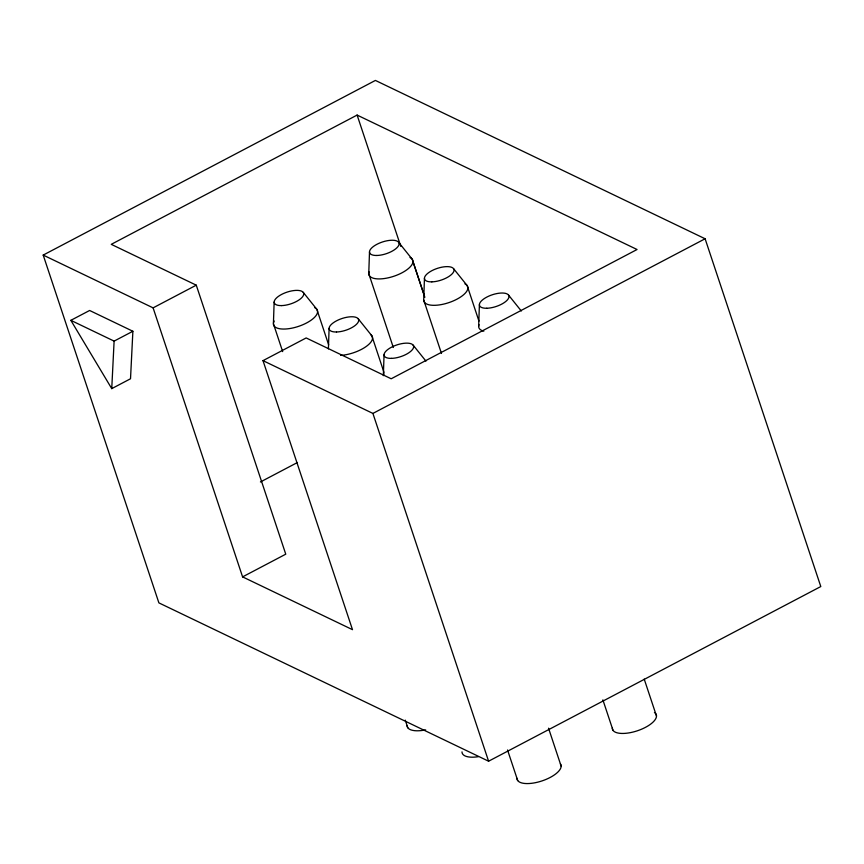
<?xml version="1.0" encoding="UTF-8"?>
<svg xmlns="http://www.w3.org/2000/svg" width="864" height="864" viewBox="0 0 864 864"><rect width="100%" height="100%" fill="white"/><g stroke="black" fill="none" stroke-linecap="round" stroke-linejoin="round"><path stroke-width="1.3" d="M282.668 351.605L273.413 323.752L274.147 302.054M328.406 348.862L329.098 328.439M369.5 251.921L368.755 273.618L393.325 347.512M383.357 375.246L384.048 354.823M441.472 353.441L423.706 300.002L424.451 278.316M478.656 326.398L479.401 304.7M111.748 388.627L114.113 341.118L132.883 331.258L130.518 378.767L111.748 388.627L70.848 320.339L89.618 310.478L132.883 331.258M43.2 255.085L375.408 80.428L705.11 238.766L820.8 586.548L488.592 761.206L158.89 602.878L43.2 255.085L153.101 307.865L242.59 576.882L352.49 629.662L263.002 360.644L306.169 337.943L391.187 378.778L637.06 249.512L357.113 115.074L111.251 244.339L196.268 285.174L285.757 554.18L242.59 576.882M153.101 307.865L196.268 285.174M263.002 360.644L372.902 413.424L705.11 238.766M260.41 481.982L297.41 462.521M70.848 320.339L114.113 341.118M508.507 295.045L521.305 310.986M453.557 268.65L467.154 285.584L478.958 321.116M398.606 242.266L412.204 259.2L423.684 293.728M413.165 345.168L425.952 361.109M358.214 318.784L371.801 335.718L384.037 372.524M303.264 292.388L316.85 309.334L328.666 344.866M644.209 679.093L656.489 716.008M602.888 699.872L613.051 730.426M412.949 261.479L424.861 297.292M357.113 115.074L400.799 246.391M548.543 728.201L561.146 766.141M507.535 749.995L517.709 780.559M372.902 413.424L488.592 761.206M405.259 720.133L407.808 727.78M560.401 763.852A23.08 9.202 -18.4 0 1 541.922 780.948A23.08 9.202 -18.4 0 1 516.953 778.27M654.426 712.508A23.08 9.202 -18.4 0 1 639.166 730.156A23.08 9.202 -18.4 0 1 612.306 728.147M478.364 756.68A23.08 9.202 -18.4 0 1 462.002 751.885M425.671 729.875A23.08 9.202 -18.4 0 1 407.052 725.49M383.4 375.667A23.08 9.202 -18.4 0 1 384.07 373.831M483.818 331.16A23.08 9.202 -18.4 0 1 479.002 324.626M410 257.483A23.08 9.202 -18.4 0 1 394.675 275.972A23.08 9.202 -18.4 0 1 369.101 271.858M314.647 307.616A23.08 9.202 -18.4 0 1 301.212 325.404A23.08 9.202 -18.4 0 1 273.413 323.752M273.499 322.888A23.08 9.202 -18.4 0 1 274.169 321.052M464.951 283.878A23.08 9.202 -18.4 0 1 451.505 301.666A23.08 9.202 -18.4 0 1 423.706 300.002M370.494 334.498A23.08 9.202 -18.4 0 1 365.893 346.702A23.08 9.202 -18.4 0 1 340.664 355.385M391.446 358.376A15.466 6.167 -18.4 0 0 413.662 346.702A15.466 6.167 -18.4 0 0 391.468 347.209A15.466 6.167 -18.4 0 0 391.446 358.376M486.788 308.254A15.466 6.167 -18.4 0 0 509.004 296.568A15.466 6.167 -18.4 0 0 486.81 297.086A15.466 6.167 -18.4 0 0 486.788 308.254M281.545 305.597A15.466 6.167 -18.4 0 0 303.761 293.922A15.466 6.167 -18.4 0 0 281.567 294.44A15.466 6.167 -18.4 0 0 281.545 305.597M376.888 255.474A15.466 6.167 -18.4 0 0 399.103 243.788A15.466 6.167 -18.4 0 0 376.909 244.307A15.466 6.167 -18.4 0 0 376.888 255.474M336.496 331.992A15.466 6.167 -18.4 0 0 358.711 320.306A15.466 6.167 -18.4 0 0 336.517 320.825A15.466 6.167 -18.4 0 0 336.496 331.992M431.838 281.858A15.466 6.167 -18.4 0 0 454.054 270.184A15.466 6.167 -18.4 0 0 431.86 270.691A15.466 6.167 -18.4 0 0 431.838 281.858"/></g></svg>
